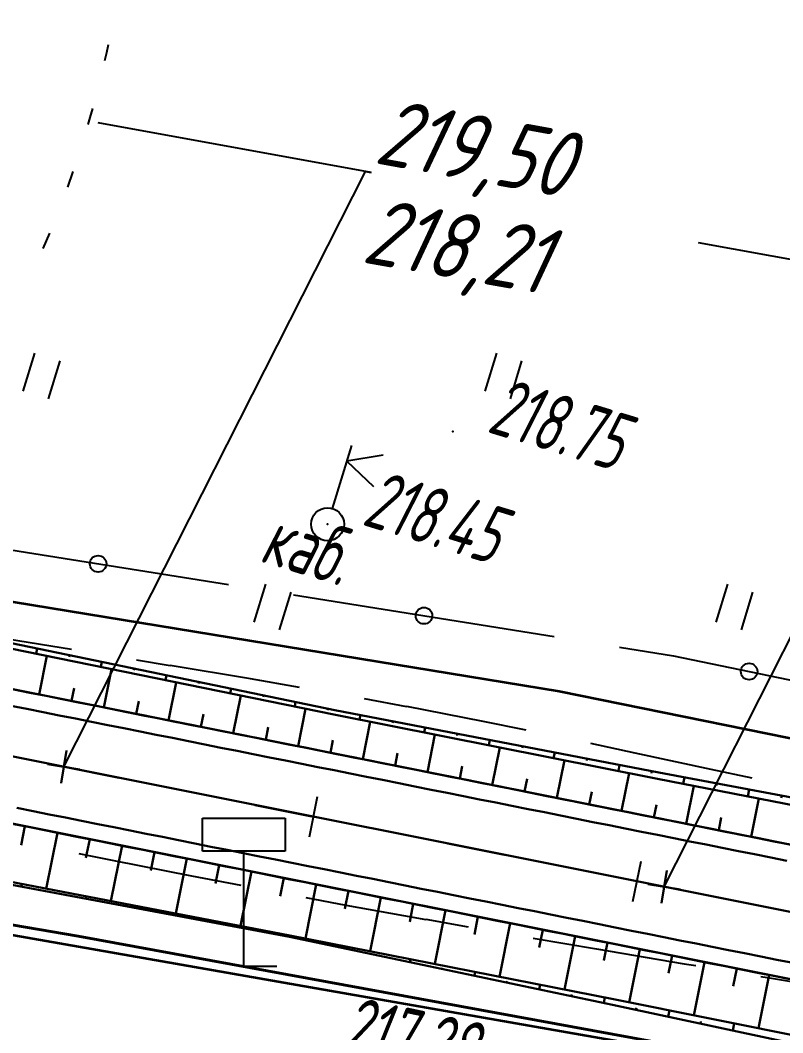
# Model space of a CAD drawing. Header units: millimetres. Extents: x -1799 to 6962, y -1020 to 4121.
# Drawn here: x 554.2 to 600.4, y 3095.8 to 3157.1 of the extents above; entities that cross this region are included whole.
import ezdxf
from ezdxf import colors
from ezdxf.entities.mleader import LeaderData, LeaderLine
from ezdxf.math import Vec2, Vec3

# ---------------------------------------------------------------- set-up
doc = ezdxf.new("R2010")
doc.units = ezdxf.units.MM
doc.linetypes.add('CONTI', pattern=[0])
doc.linetypes.add('STROT', pattern=[1.7, 0.5, -1.2])
for name, color, linetype, lineweight in [('10', 1, 'Continuous', 35), ('КОПИЯ_ОСЬ_13_ОТКОСЫ', 7, 'Continuous', 30), ('КОПИЯ_ОСЬ_ГРАНИЦЫ_ПОЛОС', 7, 'Continuous', 30), ('ОСЬ_ВЕРХ_ПОКРЫТИЯ_ГРАНИЦЫ_ПОЛОС', 7, 'Continuous', 30), ('ОСЬ_ВЕРХ_ПОКРЫТИЯ_ОСЬ', 1, 'Continuous', 30), ('Отметки', 5, 'Continuous', 30)]:
    doc.layers.add(name, color=color, linetype=linetype, lineweight=lineweight)
for name, color, linetype in [('_Ростелеком', 6, 'Continuous'), ('NAD_MDEFAULT', 7, 'CONTI'), ('PI_OTDEFAULT', 172, 'CONTI'), ('PI_TTDEFAULT', 5, 'CONTI'), ('PLN_O', 7, 'CONTI'), ('SIT_LDEFAULT', 7, 'CONTI'), ('USLZNDEFAULT', 7, 'CONTI'), ('ZAPSKDEFAULT', 7, 'CONTI'), ('КОПИЯ_ОСЬ_ТАНГЕНСЫ', 1, 'Continuous'), ('ОСЬ_ВЕРХ_ПОКРЫТИЯ_ПИКЕТЫ', 1, 'Continuous'), ('ОСЬ_ВЕРХ_ПОКРЫТИЯ_ТАНГЕНСЫ', 1, 'Continuous'), ('разметка', 7, 'Continuous')]:
    doc.layers.add(name, color=color, linetype=linetype)
doc.styles.add('eskd', font='spds.shx', dxfattribs={"width": 1.2, "oblique": 15})
doc.styles.add('STYLE1', font='romand.shx', dxfattribs={"width": 0.9})
doc.styles.add('ГОСТ', font='', dxfattribs={"oblique": 15, "height": 4})
doc.styles.get('ГОСТ').set_extended_font_data('GOST type A')
doc.linetypes.add('кабель_связи_проект.', pattern='A,10,-1,["/",STYLE1,S=3,R=0,X=0,Y=-1.5],-4.1', length=15.1)

# ---------------------------------------------------------------- blocks, each defined once
blk = doc.blocks.new('BL_2011')
at = {"color": 0}
for p, q in [((0, 0), (0, 2.4)), ((1.6, 0), (1.6, 2.4))]:
    blk.add_line(p, q, dxfattribs=at)
blk = doc.blocks.new('BL_4017')
at = {"color": 0}
for p, q in [((0, 1), (0, 5)), ((2, 5), (0, 4)), ((0, 4), (2, 3))]:
    blk.add_line(p, q, dxfattribs=at)
blk.add_circle((0, 0), 1, dxfattribs=at)
blk = doc.blocks.new('BL_13')
at = {"color": 0}
for p, q in [((-2.5, 7), (-2.5, 9)), ((-2.5, 9), (2.5, 9)), ((2.5, 9), (2.5, 7)), ((0, 7), (-2.5, 7)), ((0, 0), (0, 7)), ((2.5, 7), (0, 7)), ((2, 0), (0, 0))]:
    blk.add_line(p, q, dxfattribs=at)
blk = doc.blocks.new('_None')
blk = doc.blocks.new('Крест')
at = {"layer": 'Отметки'}
for points in [[(0, 1), (0, -1)], [(-1, 0), (1, 0)]]:
    blk.add_lwpolyline(points, dxfattribs=at)

msp = doc.modelspace()

# ---------------------------------------------------------------- linework, layer by layer
at = {"layer": '10'}
for points in [[(-360.3940356235744, 3343.983480735135), (-65.03403562370477, 3344.8734807348), (87.15596437670501, 3350.8734807348), (108.6359643766864, 3348.193480735098), (148.5759643766305, 3330.113480735024), (255.0959643766491, 3267.823480734986), (280.3259643766305, 3251.413480734837), (314.6459643764629, 3229.093480734539), (366.2559643763325, 3197.31348073521), (410.9159643764815, 3168.513480735396), (446.7359643763139, 3154.31348073521), (486.3459643766491, 3141.693480735098), (517.0159643765746, 3127.883480735508), (586.8459643766491, 3116.463480734651), (604.335964376407, 3112.893480735284), (723.3059643766119, 3088.593480734539), (842.1059643764256, 3064.31348073521), (1030.225964376537, 3025.883480735508), (1104.975964376537, 3010.613480735024)], [(1051.205964376519, 3001.583480734763), (974.5059643763325, 3016.913480734837), (912.2659643765746, 3029.913480734837), (802.7159643762952, 3052.773480735173), (731.245964376556, 3067.833480734763), (636.7759643763511, 3087.133480735508), (493.4559643765188, 3112.213480734651), (494.9859643763139, 3106.723480735359), (485.3159643763884, 3108.343480734539), (431.4659643762952, 3127.803480735433), (399.2859643765933, 3139.153480735061), (370.1459643764629, 3158.463480734651), (256.9559643765188, 3237.543480734726), (178.3259643766305, 3282.643480735284), (135.3159643763884, 3306.773480735173), (116.4659643762952, 3313.343480734539), (93.10596437642562, 3317.06348073521), (-267.6840356236116, 3313.81348073521), (-292.8940356235744, 3314.103480735247), (-344.7340356234254, 3319.753480734688)]]:
    msp.add_lwpolyline(points, dxfattribs=at)
at = {"layer": '_Ростелеком', "linetype": 'кабель_связи_проект.', "lineweight": 40, "ltscale": 0.25}
msp.add_lwpolyline([(493.4811842029831, 3112.575521487196), (557.6835409831929, 3101.612633875956), (635.1283839272601, 3087.421795818408), (695.1710014567743, 3075.203511267354), (745.3445826774205, 3064.915221943905), (777.1910175317698, 3058.434100682301), (806.9050837759951, 3052.19182816), (907.0095179316504, 3031.496213260491), (1005.298825246378, 3011.433074509178), (1187.778510607613, 2973.660002035474)], dxfattribs=at)
at = {"layer": 'PI_TTDEFAULT', "color": 5}
for p in [(580.3917003764163, 3132.189217735467, 218.745), (572.8017003764489, 3126.569214735565, 218.449)]:
    msp.add_point(p, dxfattribs=at)
at = {"layer": 'PLN_O'}
for p, q in [((550.9917003764513, 3125.439217735467), (566.7917003764396, 3122.919213734952)), ((570.7417003764513, 3122.289216734854), (586.5417003764396, 3119.76921173503)), ((590.4917003764513, 3119.129212735606), (593.771700376421, 3118.609215734911)), ((593.771700376421, 3118.609215734911), (606.1817003763954, 3116.01921173503))]:
    msp.add_line(p, q, dxfattribs=at)
for centre in [(558.8917003764163, 3124.179215735209), (578.6417003764163, 3121.029213735287), (598.3517003764373, 3117.649216735189)]:
    msp.add_circle(centre, 0.5, dxfattribs=at)
at = {"layer": 'SIT_LDEFAULT', "color": 7}
for p, q in [((559.411700376435, 3155.159211734695), (559.521700376421, 3155.639214735863)), ((559.2917003764396, 3154.669213734952), (559.411700376435, 3155.159211734695)), ((558.411700376435, 3151.219216735487), (558.5617003764, 3151.759217735765)), ((558.2817003764303, 3150.789216734854), (558.411700376435, 3151.219216735487)), ((557.0517003764489, 3146.989212735009), (557.3717003763977, 3147.939217735467)), ((555.5517003764489, 3143.289216734854), (555.9617003764233, 3144.199212734972)), ((557.2817003764303, 3118.979210735683), (553.4017003764257, 3119.609215734911)), ((563.2517003764024, 3117.999215735507), (561.2217003764326, 3118.329216734891)), ((568.1217003763977, 3117.20921473523), (563.2517003764024, 3118.009217735765)), ((571.091700376428, 3116.689217735467), (568.1217003763977, 3117.199212734972)), ((577.6117003764466, 3115.51921173503), (575.0317003764303, 3115.989212735009)), ((582.231700376442, 3114.629212735606), (577.6117003764466, 3115.529213735287)), ((584.841700376428, 3114.089211735328), (582.231700376442, 3114.619217735169)), ((591.4417003764047, 3112.70921473523), (588.7617003764117, 3113.279213735287)), ((596.0417003764396, 3111.719216735487), (591.4417003764047, 3112.699212734972)), ((598.5417003764396, 3111.179215735209), (596.0417003764396, 3111.719216735487)), ((557.731700376442, 3106.629212735606), (559.8517003764373, 3106.199212734972)), ((559.8517003764373, 3106.20921473523), (564.5417003764396, 3105.279213735287)), ((564.5417003764396, 3105.279213735287), (567.5417003764396, 3104.699212734972)), ((571.4717003764326, 3103.95921473523), (573.911700376435, 3103.499215735507)), ((573.911700376435, 3103.499215735507), (578.7617003764117, 3102.629212735606)), ((578.7617003764117, 3102.639214735863), (581.3117003764, 3102.189217735467)), ((585.2617003764117, 3101.499215735507), (589.1017003764373, 3100.849213735585)), ((589.1017003764373, 3100.849213735585), (594.4217003764443, 3099.949212734972)), ((594.4217003764443, 3099.949212734972), (595.1117003764466, 3099.839211735328)), ((599.0617003764, 3099.179215735209), (599.701700376414, 3099.069214735565)), ((599.701700376414, 3099.069214735565), (604.8717003763977, 3098.199212734972))]:
    msp.add_line(p, q, dxfattribs=at)
at = {"layer": 'КОПИЯ_ОСЬ_13_ОТКОСЫ'}
for points in [[(520.0653877428067, 3126.206670750317), (534.0077705553067, 3123.146429051098), (534.6918525865567, 3122.998479832348), (544.4774971178067, 3120.936590183911), (553.5824775865567, 3119.040227879223), (573.1791572740567, 3115.042913426098), (592.7973213365567, 3111.153448094067), (671.3224678209317, 3095.858465183911), (730.1769600084317, 3084.189153660473), (788.9923896959317, 3072.324712742505), (808.6273994615567, 3068.519597996411), (828.2555732896817, 3064.680120457348), (965.5485420396817, 3037.283330906567), (985.1554756334317, 3033.337041844067), (1004.739948289682, 3029.278936375317), (1024.352497117807, 3025.361028660473), (1044.014606492807, 3021.691228855786)], [(520.0655502244863, 3126.206699765672), (534.0076888963613, 3123.146397031297), (534.6918929979238, 3122.998508847703), (544.4776595994863, 3120.936619199266), (553.5825179979238, 3119.040256894578), (573.1791976854238, 3115.042942441453), (592.7973617479238, 3111.153477109422), (671.3226303026113, 3095.858494199266), (730.1768783494863, 3084.189182675828), (788.9923080369863, 3072.324680722703), (808.6273178026113, 3068.51956597661), (828.2554916307363, 3064.680149472703), (965.5487045213613, 3037.283359921922), (985.1555160447988, 3033.337009824266), (1004.739988701049, 3029.278904355516), (1024.352415458861, 3025.361057675828), (1044.014524833861, 3021.691257871141)], [(522.0858138963613, 3126.141392148485), (532.8111556932363, 3123.790317929735), (534.0814193651113, 3123.515110410203), (534.7651351854238, 3123.36526910161), (544.5500472947988, 3121.299412168016), (553.6475814744863, 3119.365818418016), (573.2342513963613, 3115.318455136766), (592.8738998338613, 3111.536899960985), (612.5295394822988, 3107.834751523485), (651.7894271776113, 3100.173557675828), (661.6112045213613, 3098.292576230516), (671.4279769822988, 3096.386082089891), (681.2390121385488, 3094.450901425828), (691.0562728807363, 3092.547581113328), (710.6973861619863, 3088.772861875047), (730.3218978807363, 3084.914829648485), (789.1166976854238, 3072.947361386766)], [(523.4262275865567, 3122.709966648755), (534.1881904771817, 3120.47730063313), (1129.352252977182, 3001.581365574536)], [(555.1962875291738, 3119.045811093797), (555.1298812791738, 3118.72464410161)], [(555.3188057115567, 3116.25610922688), (555.7851143053067, 3118.590948094067)], [(557.1549056932363, 3118.641086972703), (557.1328109666738, 3118.534031308641)], [(559.1135238572988, 3118.23636285161), (559.0491928026113, 3117.925144589891)], [(559.2411689928067, 3115.472478855786), (559.7045478990567, 3117.791509617505)], [(561.0721420213613, 3117.831638730516), (561.0506576463613, 3117.727878964891)], [(563.0307601854238, 3117.426914609422), (562.9685043260488, 3117.125706113328)], [(563.1637764146817, 3114.688909519848), (563.6237373521817, 3116.992010105786)], [(564.9893783494863, 3117.022190488328), (564.9686263963613, 3116.921787656297)], [(557.2799873521817, 3115.864263523755), (557.4355049303067, 3116.642583836255)], [(566.9479965135488, 3116.617466367235), (566.8878158494863, 3116.32620660161)], [(561.2025947740567, 3115.080694187817), (561.3568916490567, 3115.853704441723)], [(567.0861396959317, 3113.905279148755), (567.5431709459317, 3116.192571629223)], [(568.9066146776113, 3116.212742246141), (568.8865951463613, 3116.115635312547)], [(570.8652328416738, 3115.808018125047), (570.8071273729238, 3115.526768125047)], [(571.0087471178067, 3113.121709812817), (571.4623603990567, 3115.393072117505)], [(572.8238510057363, 3115.403294003953), (572.8044418260488, 3115.309544003953)], [(522.3180540245176, 3114.697823174683), (1120.309509102643, 2995.231819756714)], [(565.1249580553067, 3114.297063816723), (565.2782783678067, 3115.064825047192)], [(574.7866195604238, 3115.01956597661), (574.7319320604238, 3114.735081113328)], [(574.9311103990567, 3112.338079441723), (575.3842353990567, 3114.605779637036)], [(576.7506088182363, 3114.641392148485), (576.7322982713613, 3114.546604550828)], [(569.0475654771817, 3113.513494480786), (569.1996650865567, 3114.275884617505)], [(578.7144760057363, 3114.263279355516), (578.6556381151113, 3113.957188046922)], [(572.9699287584317, 3112.729864109692), (573.1212959459317, 3113.487005222973)], [(578.8537178209317, 3111.554510105786), (579.3078193834317, 3113.82788657063)], [(580.6784652635488, 3113.885105527391), (580.6588119432363, 3113.783115781297)], [(582.6423324510488, 3113.506992734422), (582.5792220994863, 3113.179294980516)], [(576.8925361803067, 3111.946294773755), (577.0434150865567, 3112.702154148755)], [(582.7763252428067, 3110.770879734692), (583.2314033678067, 3113.049993504223)], [(584.6063217088613, 3113.128818906297), (584.5853256151113, 3113.01956597661)], [(586.5701888963613, 3112.750645078172), (586.5029281541738, 3112.40140191411)], [(586.6986885240567, 3109.987310398755), (587.1552314928067, 3112.272100437817)], [(588.5341781541738, 3112.372532285203), (588.5117172166738, 3112.256077207078)], [(580.8148994615567, 3111.162725437817), (580.9662666490567, 3111.920476902661)], [(590.4980453416738, 3111.994358457078), (590.4266342088613, 3111.623508847703)], [(590.6212959459317, 3109.203680027661), (591.0788154771817, 3111.494207371411)], [(592.4620345994863, 3111.61624566411), (592.4382308885488, 3111.492588437547)], [(584.7375068834317, 3110.379095066723), (584.8891182115567, 3111.138799656567)], [(594.4271224901113, 3111.244358457078), (594.3529037401113, 3110.850498593797)], [(596.3925765916738, 3110.874180234422), (596.3677963182363, 3110.742893613328)], [(588.6598701646817, 3109.595525730786), (588.8122139146817, 3110.357122410473)], [(594.5436592271817, 3108.420110691723), (595.0038643053067, 3110.723699558911)], [(598.3580306932363, 3110.504002011766), (598.2791732713613, 3110.085728085985)], [(524.9078304124796, 3109.79240253513), (529.8539745164835, 3108.992918282201), (531.829323942753, 3108.668627052953), (536.7562724901163, 3107.809982567479), (541.6782771898233, 3106.923460274388), (550.8274776292765, 3105.248735695531), (570.486794645878, 3101.565218239476), (590.0628520799601, 3097.46493366306), (609.6212932420694, 3093.276394158055), (619.4499980760538, 3091.430744438817), (629.2719890428507, 3089.549728661229), (648.9085857225382, 3085.752456932713), (658.7192851854288, 3083.81582668369), (668.5232402635538, 3081.845356255223), (688.1243755174601, 3077.870594292332), (707.7016307664835, 3073.776195793797), (727.3115550828898, 3069.845558434178), (737.1235668016398, 3067.915546684911), (746.9281932664835, 3065.948265343358), (766.5299083543741, 3061.976440697362), (786.1896068407023, 3058.294883995702)], [(526.9541103197062, 3109.806471138646), (536.8031551195108, 3108.04428699558), (541.7209789110148, 3107.137235909154), (550.8629314256632, 3105.426227837254), (570.5067760301554, 3101.665241509129), (590.1288768602335, 3097.795404701878), (668.5655528856241, 3082.057171135594), (805.8849803758585, 3054.791801720311), (825.5090343309366, 3050.931770592381), (962.7918102098429, 3023.483024864842), (982.4102184129679, 3019.594558983495), (992.2330333543741, 3017.718986778905), (1002.050904448124, 3015.817878990819), (1021.681458647343, 3011.990211754491), (1041.335450346562, 3008.280212670018)], [(598.4662666490567, 3107.636541355786), (598.9301338365567, 3109.958929051098)], [(600.3234847947988, 3110.133762753953), (600.2972396776113, 3109.994358457078)], [(592.5824775865567, 3108.811895359692), (592.7350654771817, 3109.575384129223)], [(596.5048408678067, 3108.028326023755), (596.6584053209317, 3108.79614828938)], [(554.4581907432676, 3108.276924737183), (554.2301633995176, 3107.135445244995)], [(556.4193723838926, 3107.885079034058), (555.7416380088926, 3104.492195733276)], [(558.3805540245176, 3107.493294366089), (558.1547239463926, 3106.362312920776)], [(560.3419798057676, 3107.101448662964), (559.6703489463926, 3103.739998467651)], [(562.3031614463926, 3106.709663994995), (562.0792844932676, 3105.589119561401)], [(564.2643430870176, 3106.31781829187), (563.5990598838926, 3102.987801202026)], [(566.2255247276426, 3105.926033623901), (566.0038450401426, 3104.815987237183)], [(568.1869505088926, 3105.534187920776), (567.5277708213926, 3102.235603936401)], [(554.2325755907023, 3104.610729485204), (554.263390715214, 3104.775181084325)], [(570.1481321495176, 3105.142403252808), (569.9284055870176, 3104.042854912964)], [(572.1093137901426, 3104.750557549683), (571.4555051963926, 3101.478096612183)], [(556.1983653856241, 3104.242405205418), (556.2086421800577, 3104.297220497777)], [(574.0704954307676, 3104.358772881714), (573.8527219932676, 3103.267952569214)], [(558.1641628099405, 3103.874079018285), (558.1920635057413, 3104.023000984837)], [(560.1299526048624, 3103.505752831151), (560.139252836796, 3103.555393486668)], [(576.0319212120176, 3103.966927178589), (575.3800657432676, 3100.704170830933)], [(577.9931028526426, 3103.57514251062), (577.7758176963926, 3102.487496026245)], [(562.0957423997843, 3103.137428551366), (562.1207362962687, 3103.270822792699)], [(579.9542844932676, 3103.183296807495), (579.3043821495176, 3099.930184014526)], [(564.0615321947062, 3102.769102364232), (564.0698634935343, 3102.81356647556)], [(566.0273296190226, 3102.400776177098), (566.049409086796, 3102.518642693211)], [(581.9154661338926, 3102.791512139526), (581.6989133995176, 3101.707100518433)], [(583.8768919151426, 3102.399666436401), (583.2289426963926, 3099.15619719812)], [(567.9931194139444, 3102.032451897313), (568.0004817796671, 3102.071739464452)], [(569.9589092088663, 3101.664125710179), (569.9780818773233, 3101.766464501073)], [(585.8380735557676, 3102.007881768433), (585.6220091026426, 3100.92670501062)], [(571.9186488939249, 3101.265308647801), (571.9257671190226, 3101.299278526952)], [(587.7992551963926, 3101.616036065308), (587.1532591026426, 3098.38227141687)], [(589.7604368370176, 3101.224251397339), (589.5451048057676, 3100.146309502808)], [(573.8761760545694, 3100.855299263646), (573.9054271532023, 3100.994964867284)], [(575.8336955858194, 3100.445287972142), (575.8434459520304, 3100.491842537572)], [(591.7218626182676, 3100.832405694214), (591.0770872276426, 3097.605171807495)], [(593.6830442588926, 3100.440621026245), (593.4682005088926, 3099.364815362183)], [(577.7912151170694, 3100.035276680638), (577.8301097703898, 3100.220945625951)], [(595.6442258995176, 3100.04877532312), (594.9989622276426, 3096.818245537964)], [(579.7487346483194, 3099.625267296483), (579.7617046190226, 3099.68715694492)], [(581.7062541795694, 3099.215256004979), (581.7547771287882, 3099.446928291966)], [(597.6054075401426, 3099.656990655151), (597.3903196495176, 3098.580147393433)], [(599.5668333213926, 3099.265144952026), (598.9205930870176, 3096.031319268433)], [(583.6637889696085, 3098.805244713475), (583.6799632860148, 3098.88246944492)], [(585.6213085008585, 3098.39523532932), (585.6794597459757, 3098.672909050633)], [(587.5788280321085, 3097.985224037816), (587.5982066942179, 3098.07778194492)], [(589.5363475633585, 3097.575212746312), (589.6041423631632, 3097.898891716649)], [(591.4925090623819, 3097.15876796787), (591.5155956102335, 3097.266556053807)], [(593.4481670213663, 3096.739952355077), (593.5281230760538, 3097.113348274876)], [(595.4038249803507, 3096.321138649632), (595.4304820848429, 3096.445604592015)], [(597.3594829393351, 3095.902324944188), (597.450287993046, 3096.326370506932)]]:
    msp.add_lwpolyline(points, dxfattribs=at)
at = {"layer": 'КОПИЯ_ОСЬ_ГРАНИЦЫ_ПОЛОС'}
for points in [[(553.79014556332, 3116.561550614809), (554.770251716991, 3116.365759893705), (555.750357870691, 3116.169969173533), (556.7304640243619, 3115.974178453361), (557.7105701780911, 3115.778387731326), (558.6906763318202, 3115.58259700836), (559.6707824854911, 3115.386806288187), (560.6508886391621, 3115.191015568015), (561.6309947928912, 3114.995224848774), (562.6111009465913, 3114.799434126739), (563.5912071003204, 3114.603643407499), (564.5713132539913, 3114.407852685464), (565.5514194076914, 3114.21206196436), (566.5315255614496, 3114.016271243257), (567.5116317150623, 3113.820480523084), (568.4917378687915, 3113.624689801981), (569.4718440224915, 3113.428899080877), (570.4519501762206, 3113.233108359774), (571.4320563299207, 3113.037317640533), (572.4121624835625, 3112.841526918498), (573.3922686372916, 3112.645736197394), (574.3723747910499, 3112.449945477222), (575.3524809447499, 3112.25415475705), (576.3325870984208, 3112.058364035946), (577.3126932520627, 3111.86257331298), (578.29279940585, 3111.666782593739), (579.272905559521, 3111.470991871704), (580.2530117131919, 3111.275201152464), (581.233117866921, 3111.079410432291), (582.2132240206502, 3110.883619709325), (583.1933301743211, 3110.687828988222), (584.173436327992, 3110.492038268049), (585.1535424817212, 3110.296247546946), (586.1336486354212, 3110.100456825842), (587.1137547891503, 3109.904666104739), (588.0938609428504, 3109.708875385498), (589.0739670964922, 3109.513084664394), (590.0540732502795, 3109.317293943291), (591.0341794039505, 3109.121503223118), (592.0142855576214, 3108.925712502015), (592.9943917112923, 3108.729921780911), (593.9744978650797, 3108.534131059808), (594.9546040187506, 3108.338340339636), (595.9347101724215, 3108.142549618532), (596.9148163261216, 3107.946758897428), (597.8949224798507, 3107.750968177256), (598.8750286335217, 3107.555177456153), (599.8551347872217, 3107.359386735049), (600.8352409409217, 3107.163596014877)], [(553.776979252676, 3108.4061183449), (554.7569695459479, 3108.210350767163), (555.7369598427995, 3108.014583191288), (556.7169501351982, 3107.818815615413), (557.6969404293723, 3107.623048038607), (558.6769307234881, 3107.4272804618), (559.656921020427, 3107.231512886857), (560.6369113118653, 3107.035745310982), (561.6169016060103, 3106.839977734176), (562.5968919010866, 3106.644210158301), (563.5768821952606, 3106.448442582426), (564.5568724885616, 3106.252675005619), (565.5368627844528, 3106.056907429745), (566.5168530759784, 3105.861139852938), (567.4968433729173, 3105.665372277063), (568.4768336660727, 3105.46960470212), (569.4568239585296, 3105.273837124382), (570.4368142553813, 3105.078069548507), (571.4168045495262, 3104.882301973564), (572.3967948409936, 3104.686534396757), (573.3767851378452, 3104.490766820883), (574.3567754311171, 3104.294999245939), (575.3367657234867, 3104.099231668201), (576.3167560194943, 3103.903464092326), (577.2967463126788, 3103.70769651552), (578.2767366078133, 3103.511928939645), (579.2567269028314, 3103.31616136377), (580.2367171943279, 3103.120393786964), (581.2167074903355, 3102.924626211089), (582.1966977853535, 3102.728858635214), (583.1766880778105, 3102.533091059339), (584.1566783710241, 3102.337323481602), (585.1366686661295, 3102.141555904795), (586.116658962952, 3101.945788329852), (587.0966492535463, 3101.750020753046), (588.0766395495539, 3101.554253177171), (589.0566298454742, 3101.358485602227), (590.0366201351953, 3101.16271802449), (591.0166104320178, 3100.966950448615), (591.9966007279963, 3100.771182873671), (592.9765910185324, 3100.575415296865), (593.95658131454, 3100.37964772099), (594.9365716095872, 3100.183880145115), (595.9165619010546, 3099.988112568309), (596.8965521961891, 3099.792344991502), (597.8765424920512, 3099.596577415628), (598.8565327844499, 3099.400809839753), (599.836523078653, 3099.205042262946), (600.8165133746024, 3099.009274687071)]]:
    msp.add_lwpolyline(points, dxfattribs=at)
at = {"layer": 'КОПИЯ_ОСЬ_ТАНГЕНСЫ'}
msp.add_line((430.5117003758587, 3137.109214735602), (1323.411700375853, 2958.73921473549), dxfattribs=at)
at = {"layer": 'ОСЬ_ВЕРХ_ПОКРЫТИЯ_ГРАНИЦЫ_ПОЛОС', "linetype": 'Continuous'}
for points in [[(553.7766293280092, 3116.564250683797), (554.7560466646773, 3116.368597563741), (555.7354640013164, 3116.172944443685), (556.7148813379263, 3115.977291324561), (557.6942986746817, 3115.781638205436), (558.6737160113207, 3115.585985086312), (559.6531333479597, 3115.390331966256), (560.6325506845988, 3115.194678847131), (561.6119680212378, 3114.999025727076), (562.5913853578768, 3114.803372607951), (563.5708026945158, 3114.607719488827), (564.5502200311548, 3114.412066368771), (565.529637367852, 3114.216413249646), (566.5090547044911, 3114.020760129591), (567.4884720411301, 3113.825107009535), (568.4678893777982, 3113.62945389041), (569.4473067144081, 3113.433800772217), (570.4267240510471, 3113.238147652161), (571.4061413877444, 3113.042494532106), (572.3855587243252, 3112.846841414844), (573.3649760610515, 3112.651188294788), (574.3443933976905, 3112.455535174732), (575.3238107343295, 3112.259882055608), (576.3032280709685, 3112.064228935552), (577.2826454076076, 3111.868575815496), (578.2620627442466, 3111.672922697303), (579.2414800808856, 3111.477269576316), (580.2208974175246, 3111.281616457191), (581.2003147542509, 3111.085963338067), (582.17973209089, 3110.890310218011), (583.159149427529, 3110.694657100749), (584.138566764168, 3110.499003980693), (585.117984100807, 3110.303350860638), (586.097401437446, 3110.107697740582), (587.076818774085, 3109.912044622389), (588.0562361107241, 3109.716391502333), (589.0356534474504, 3109.520738382277), (590.0150707840603, 3109.325085265015), (590.9944881207284, 3109.12943214496), (591.9739054573674, 3108.933779025835), (592.9533227939773, 3108.738125905779), (593.9327401306455, 3108.542472785723), (594.9121574673136, 3108.346819665668), (595.8915748039526, 3108.151166547475), (596.8709921406498, 3107.955513427419), (597.8504094772597, 3107.759860308294), (598.8298268139279, 3107.564207188238), (599.809244150596, 3107.368554068183), (600.7886614871768, 3107.172900950921)], [(600.6396066780817, 3106.182919051883), (599.6595005243234, 3106.378709772055), (598.6793943706525, 3106.574500493159), (597.6992882169816, 3106.770291214262), (596.7191820632816, 3106.966081934434), (595.7390759095524, 3107.161872655538), (594.7589697558524, 3107.357663377573), (593.7788636021523, 3107.553454096814), (592.7987574485105, 3107.749244816986), (591.8186512947232, 3107.94503553809), (590.8385451410522, 3108.140826259193), (589.8584389873813, 3108.336616981228), (588.8783328337104, 3108.532407700469), (587.898226679923, 3108.728198423435), (586.9181205262521, 3108.923989144539), (585.9380143725812, 3109.11977986378), (584.9579082189102, 3109.315570584883), (583.977802065152, 3109.511361305987), (582.9976959114811, 3109.707152026159), (582.0175897577228, 3109.902942747262), (581.0374836040228, 3110.098733468366), (580.0573774503519, 3110.294524189469), (579.0772712966227, 3110.490314909642), (578.0971651429227, 3110.686105630745), (577.1170589892226, 3110.881896350917), (576.1369528355517, 3111.07768707109), (575.1568466818226, 3111.273477792193), (574.1767405281516, 3111.469268513297), (573.1966343744225, 3111.665059236263), (572.2165282207516, 3111.860849955504), (571.2364220670806, 3112.056640675676), (570.2563159133224, 3112.25243139678), (569.2762097595933, 3112.448222118815), (568.2961036059223, 3112.644012839918), (567.3159974522514, 3112.839803561022), (566.3358912985514, 3113.035594281194), (565.3557851447931, 3113.231385000435), (564.3756789911804, 3113.42717572247), (563.3955728374513, 3113.622966444505), (562.4154666837512, 3113.818757163745), (561.4353605300221, 3114.014547884849), (560.455254376322, 3114.210338606884), (559.4751482226511, 3114.406129327056), (558.4950420688929, 3114.601920047228), (557.5149359152219, 3114.797710767401), (556.5348297615219, 3114.993501489435), (555.554723607851, 3115.189292208676), (554.5746174540927, 3115.385082930711), (553.5945113003927, 3115.580873651815)]]:
    msp.add_lwpolyline(points, dxfattribs=at)
at = {"layer": 'ОСЬ_ВЕРХ_ПОКРЫТИЯ_ГРАНИЦЫ_ПОЛОС', "linetype": 'Continuous', "lineweight": 30}
for points in [[(601.0126678478355, 3099.989847728436), (600.0326775537196, 3100.185615304311), (599.0526872595165, 3100.38138288298), (598.0726969653424, 3100.577150457923), (597.0927066711683, 3100.77291803473), (596.1127163770525, 3100.968685612467), (595.1327260828202, 3101.164453188342), (594.1527357886753, 3101.360220763286), (593.1727454945303, 3101.555988339161), (592.1927552003563, 3101.751755915967), (591.2127649061822, 3101.947523491842), (590.232774611979, 3102.143291068648), (589.2527843178923, 3102.339058645454), (588.27279402366, 3102.534826219467), (587.2928037295151, 3102.730593797204), (586.312813435341, 3102.926361373079), (585.3328231411379, 3103.122128948023), (584.352832847022, 3103.31789652576), (583.3728425528188, 3103.513664102567), (582.3928522586739, 3103.70943167751), (581.4128619644998, 3103.905199254316), (580.4328716702967, 3104.100966831123), (579.4528813761226, 3104.296734404204), (578.4728910819485, 3104.492501983804), (577.4929007878036, 3104.688269559679), (576.5129104936295, 3104.884037134622), (575.5329201994846, 3105.07980471236), (574.5529299053105, 3105.275572288235), (573.5729396111365, 3105.471339863178), (572.5929493169915, 3105.667107439985), (571.6129590227592, 3105.86287501586), (570.6329687286143, 3106.058642590803), (569.6529784344111, 3106.254410168541), (568.6729881402953, 3106.450177746278), (567.6929978460921, 3106.645945319359), (566.713007551918, 3106.841712897097), (565.7330172577731, 3107.037480472972), (564.7530269635408, 3107.233248049778), (563.7730366694541, 3107.429015624722), (562.79304637528, 3107.624783202459), (561.8130560810769, 3107.820550777403), (560.8330657869028, 3108.016318353278), (559.8530754927287, 3108.212085929153), (558.8730851985838, 3108.407853505959), (557.8930949043806, 3108.603621081834), (556.9131046102648, 3108.79938865864), (555.9331143160907, 3108.995156234515), (554.9531240219458, 3109.190923809459), (553.9731337277426, 3109.386691388127)], [(600.8167734812687, 3099.00922272486), (599.8367831853484, 3099.204990301666), (598.8567928884677, 3099.400757880335), (597.8768025978734, 3099.596525454347), (596.896812301924, 3099.792293032085), (595.9168220069059, 3099.988060609822), (594.9368317144781, 3100.183828185697), (593.9568414212063, 3100.379595759709), (592.9768511261591, 3100.575363336516), (591.9968608311119, 3100.771130913322), (591.016870537811, 3100.966898489197), (590.0368802427347, 3101.162666066003), (589.0568899486188, 3101.358433642809), (588.0768996570932, 3101.55420121589), (587.0969093593685, 3101.749968794559), (586.1169190669698, 3101.945736370434), (585.1369287736688, 3102.141503944446), (584.1569384768754, 3102.337271523115), (583.1769481835745, 3102.533039099922), (582.1969578912049, 3102.728806673934), (581.2169675952555, 3102.924574251671), (580.2369773010523, 3103.120341828478), (579.256987010458, 3103.316109400627), (578.2769967099975, 3103.511876981159), (577.2970064194324, 3103.707644557034), (576.3170161261605, 3103.903412131046), (575.337025829338, 3104.099179709715), (574.3570355369393, 3104.29494728559), (573.3770452436675, 3104.490714859602), (572.3970549477181, 3104.68648243734), (571.4170646544171, 3104.882250013215), (570.4370743611453, 3105.078017587227), (569.4570840642646, 3105.273785165896), (568.4770937701487, 3105.469552743633), (567.4971034804275, 3105.665320315783), (566.5171131817715, 3105.861087894452), (565.5371228894019, 3106.056855470327), (564.5571325942965, 3106.252623047133), (563.5771423019851, 3106.448390621145), (562.5971520051335, 3106.644158199814), (561.6171617136079, 3106.839925773827), (560.6371714185316, 3107.035693350633), (559.6571811243575, 3107.231460926508), (558.6771908293103, 3107.427228503314), (557.6972005360385, 3107.622996079189), (556.7172102409913, 3107.818763655995), (555.7372199477195, 3108.01453123187), (554.7572296544768, 3108.210298805882), (553.7772393566938, 3108.406066385483)]]:
    msp.add_lwpolyline(points, dxfattribs=at)
at = {"layer": 'ОСЬ_ВЕРХ_ПОКРЫТИЯ_ОСЬ'}
msp.add_lwpolyline([(524.6772091671392, 3118.302698924591), (533.4049946424293, 3116.5547552243), (533.4049946424293, 3116.5547552243), (1120.983679200765, 2999.177210184199)], dxfattribs=at)
at = {"layer": 'ОСЬ_ВЕРХ_ПОКРЫТИЯ_ПИКЕТЫ'}
for p, q in [((571.6983997739535, 3107.63038311844), (572.1881356955946, 3110.081945625519)), ((591.3108998320622, 3103.712495745544), (591.8006357538197, 3106.164058253554))]:
    msp.add_line(p, q, dxfattribs=at)
at = {"layer": 'ОСЬ_ВЕРХ_ПОКРЫТИЯ_ТАНГЕНСЫ'}
msp.add_line((430.5117003758587, 3137.109214735602), (1323.411700375853, 2958.73921473549), dxfattribs=at)
at = {"layer": 'разметка', "linetype": 'STROT', "lineweight": 30, "ltscale": 7}
msp.add_lwpolyline([(-644.7124232890401, 3539.457382372965), (-644.7124232894766, 3539.457382372034, 0.01084846444656764), (-599.217755925978, 3492.376214609866, 0.02603899819469037), (-521.3010764214469, 3423.363421098714, 0.004470650870625068), (-497.6532553043126, 3404.903666046833, 0.01259738339602268), (-469.1451880489385, 3383.510186199484, 0.1220527855261428), (-334.3334549109477, 3332.010778702249, 0.03627877827300437), (-244.4451578576318, 3330.033961519052), (-14.07161898488084, 3336.486587619794, -0.03749816416396387), (75.81667809774262, 3334.509770435666, -0.07973606733668659), (167.1628230187725, 3308.130665528041, -0.03749886606686302), (244.2665668807549, 3261.883219469723), (343.3399153141745, 3195.509520385799, 0.03749816413622008), (420.4436605408646, 3149.262073411991, 0.02327905670116825), (446.2272231371699, 3138.551346660045, 0.0374642772226293), (533.4049961790824, 3116.554754916963), (1022.921176643324, 3018.766647502233), (1022.921176643207, 3018.766647502233)], format="xyb", dxfattribs=at)

# ---------------------------------------------------------------- block references
at = {"layer": '_Ростелеком'}
msp.add_blockref('BL_13', (567.72090297883, 3099.773407748354), dxfattribs=at)
at = {"layer": 'USLZNDEFAULT', "color": 7, "rotation": 342.9999999999999}
msp.add_blockref('BL_4017', (572.8017003764489, 3126.569214735565), dxfattribs=at)
at = {"layer": 'ZAPSKDEFAULT', "color": 7, "rotation": 342.9999999999999}
for p in [(554.3517003764373, 3134.639214735863), (582.3517003764373, 3134.639214735863), (568.3517003764373, 3120.639214735863), (596.3517003764373, 3120.639214735863)]:
    msp.add_blockref('BL_2011', p, dxfattribs=at)
at = {"layer": 'Отметки', "rotation": 350.6329568050489}
for p in [(556.8050122181976, 3111.880255129573), (593.198603380888, 3104.610096258496)]:
    msp.add_blockref('Крест', p, dxfattribs=at)

# ---------------------------------------------------------------- texts
at = {"layer": 'NAD_MDEFAULT', "color": 7, "style": 'eskd', "oblique": 10, "width": 0.8}
msp.add_text('каб.', height=3.5, rotation=342.9999999999999, dxfattribs=at).set_placement((568.5781143764125, 3124.350679735106))
at = {"layer": 'PI_OTDEFAULT', "color": 172, "style": 'eskd', "oblique": 10, "width": 0.8}
for s, rotation, p in [('218.75', 342.9999999999999, (582.381700376407, 3132.189217735467)), ('218.45', 342.9999999999999, (574.8017003764489, 3126.569214735565)), ('217.28', 348, (573.4717003764326, 3094.599213735585))]:
    msp.add_text(s, height=3.5, rotation=rotation, dxfattribs=at).set_placement(p)
at = {"layer": 'Отметки', "color": 0, "style": 'ГОСТ', "oblique": 15}
msp.add_text('218,21', height=4, rotation=349.9914543855046, dxfattribs=at).set_placement((574.8015333644089, 3142.455843978015, 126.574))

# ---------------------------------------------------------------- leaders
at = {"layer": 'Отметки', "ltscale": 0.2}
ml = msp.add_multileader_mtext('Standard', dxfattribs=at)
ml.set_content('219,50', color=256, style='ГОСТ')
ml.set_leader_properties()
ml.set_arrow_properties(name='NONE')
ml.build(insert=Vec2(0, 0))
ml.multileader.update_dxf_attribs({"text_left_attachment_type": 6, "text_right_attachment_type": 6, "dogleg_length": 0.36, "arrow_head_size": 2})
ctx = ml.context
ctx.base_point, ctx.arrow_head_size, ctx.landing_gap_size, ctx.plane_origin, ctx.plane_x_axis, ctx.plane_y_axis = Vec3(575.4433586390344, 3147.880575299404), 2, 0, Vec3(577.8209449110527, 3075.992375054781), Vec3(0.9838172347858896, -0.179174910459713), Vec3(0.179174910459713, 0.9838172347858896)
ctx.left_attachment, ctx.right_attachment = 6, 6
notes = []
notes.append((ctx, [(0, (1, 1, 0), (575.0891844345115, 3147.945078267169), (0.9838172347858894, -0.179174910459713), 0.36, [(0, [(556.8050122181976, 3111.880255129573)], 0, [])])]))
ctx.mtext.insert, ctx.mtext.text_direction, ctx.mtext.rotation, ctx.mtext.line_spacing_style, ctx.mtext.flow_direction = Vec3(576.2676400712899, 3152.40655651727), Vec3(0.9838172347858896, -0.179174910459713), 6.103037581490075, 2, 5
ml = msp.add_multileader_mtext('Standard', dxfattribs=at)
ml.set_content('219,63', color=256, style='ГОСТ')
ml.set_leader_properties()
ml.set_arrow_properties(name='NONE')
ml.build(insert=Vec2(0, 0))
ml.multileader.update_dxf_attribs({"text_left_attachment_type": 6, "text_right_attachment_type": 6, "dogleg_length": 0.36, "arrow_head_size": 2})
ctx = ml.context
ctx.base_point, ctx.arrow_head_size, ctx.landing_gap_size, ctx.plane_origin, ctx.plane_x_axis, ctx.plane_y_axis = Vec3(611.8369498017248, 3140.610416428327), 2, 0, Vec3(614.2145360737431, 3068.722216183704), Vec3(0.9838172347858896, -0.179174910459713), Vec3(0.179174910459713, 0.9838172347858896)
ctx.left_attachment, ctx.right_attachment = 6, 6
notes.append((ctx, [(0, (1, 1, 0), (611.4827755972019, 3140.674919396092), (0.9838172347858894, -0.179174910459713), 0.36, [(0, [(593.198603380888, 3104.610096258496)], 0, [])])]))
ctx.mtext.insert, ctx.mtext.text_direction, ctx.mtext.rotation, ctx.mtext.line_spacing_style, ctx.mtext.flow_direction = Vec3(612.6612312339803, 3145.136397646193), Vec3(0.9838172347858896, -0.179174910459713), 6.103037581490075, 2, 5
for ctx, leaders in notes:
    for number, flags, end, landing, length, lines in leaders:
        leader = LeaderData()
        leader.index, (leader.has_last_leader_line, leader.has_dogleg_vector, leader.attachment_direction) = number, flags
        leader.last_leader_point, leader.dogleg_vector, leader.dogleg_length = Vec3(end), Vec3(landing), length
        for number, points, colour, breaks in lines:
            line = LeaderLine()
            line.index, line.vertices, line.color, line.breaks = number, Vec3.list(points), colors.encode_raw_color(colour), breaks
            leader.lines.append(line)
        ctx.leaders.append(leader)

doc.saveas('drawing.dxf')
